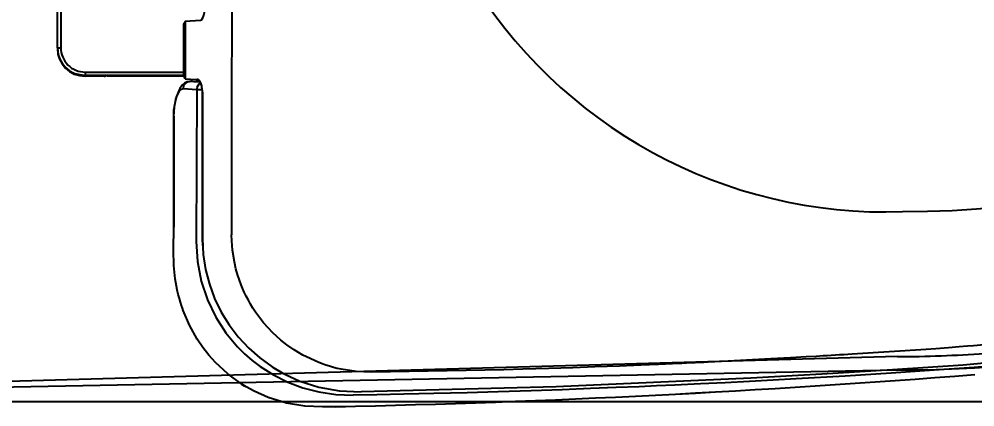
# Model space of a CAD drawing. Header units: inches. Extents: x -15723 to -7264, y -5919 to -976.
# Drawn here: x -15339.2 to -15063.5, y -1842.6 to -1730.7 of the extents above; entities that cross this region are included whole.
import ezdxf

# ---------------------------------------------------------------- set-up
doc = ezdxf.new("R2010")
doc.units = ezdxf.units.IN
doc.header["$MEASUREMENT"] = 0
doc.layers.add('3', color=3, linetype='Continuous')
doc.styles.get("Standard").update_dxf_attribs({"font": 'NanumGothic.ttf'})
doc.dimstyles.get("Standard").update_dxf_attribs({"dimtxt": 20, "dimasz": 20, "dimexe": 5, "dimexo": 1.5, "dimgap": 10, "dimtad": 0, "dimtoh": 1, "dimdec": 0, "dimzin": 0, "dimdsep": 46, "dimtxsty": 'Standard', "dimcen": 0, "dimclrd": 3, "dimclre": 3, "dimclrt": 2, "dimadec": 0, "dimazin": 3, "dimtfac": 1, "dimtdec": 0, "dimtofl": 0, "dimtmove": 0, "dimatfit": 3, "dimfxl": 0, "dimtolj": 1, "dimtzin": 0, "dimlwd": 0, "dimlwe": 25, "dimarcsym": 0})

# ---------------------------------------------------------------- blocks, each defined once
blk = doc.blocks.new('2E12E')
at = {"color": 2}
for p, q in [((6772.79, 983.17), (6772.79, 1022.48)), ((6773.79, 1022.48), (6773.79, 983.17)), ((6809.69, 990.86), (6814.04, 991.12)), ((6809.69, 990.86), (6809.69, 974.22)), ((6809.15, 989.6), (6809.15, 975.48)), ((6772.79, 983.16), (6772.79, 983.17)), ((6772.79, 983.17), (6772.79, 983.15)), ((6780.79, 976.17), (6809.15, 976.17)), ((6809.23, 975.17), (6780.79, 975.17)), ((6780.79, 975.17), (6780.79, 975.15)), ((6780.79, 975.15), (6783.89, 975.15)), ((6786.36, 974.99), (6780.79, 974.99)), ((6785.79, 975.12), (6786.31, 975.04)), ((6786.36, 974.99), (6786.31, 975.04)), ((6787.18, 974.98), (6786.38, 975.11)), ((6809.28, 974.98), (6787.18, 974.98)), ((6809.69, 974.22), (6812.84, 974.04)), ((6811.32, 973.43), (6810.92, 973.43)), ((6811.39, 973.43), (6810.96, 973.43)), ((6806.3, 963.44), (6806.3, 931.43)), ((6853.02, 879.66), (6853.02, 879.66))]:
    blk.add_line(p, q, dxfattribs=at)
for points in [[(7054.47, 893.51), (7034.08, 891.68), (7013.67, 890.31), (6993.26, 889.03), (6972.84, 887.88), (6916.66, 885.41), (6860.43, 883.9)], [(7057.41, 899.16), (7037, 897.21)], [(6823.06, 997.63), (6823.04, 963.43), (6823.02, 929.24)], [(6772.79, 983.17), (6772.87, 983.17), (6773.08, 983.17), (6773.41, 983.17), (6773.79, 983.17)], [(6772.79, 983.17), (6773.02, 981.24), (6773.6, 979.65), (6775.13, 977.51), (6776.4, 976.48), (6777.81, 975.74), (6780.79, 975.17)], [(6780.79, 976.17), (6780.79, 975.79), (6780.79, 975.47), (6780.79, 975.25), (6780.79, 975.17)], [(6810.9, 973.42), (6810.18, 973.32), (6809.47, 972.99), (6808.79, 972.36), (6808.13, 971.42), (6807.48, 970.1), (6806.9, 968.34), (6806.48, 966.08), (6806.35, 964.76), (6806.31, 963.34)], [(6810.96, 973.43), (6810.23, 973.27), (6809.61, 972.84), (6809.19, 972.19), (6809.04, 971.43)], [(6810.93, 973.43), (6810.96, 973.43)], [(6813.89, 973.25), (6810.96, 973.43)], [(6811.51, 973.42), (6811.3, 973.42)], [(6812.84, 974.04), (6813.16, 974.17), (6813.48, 974.05), (6813.8, 973.67), (6814.08, 973.05), (6814.31, 972.23), (6814.49, 971.25), (6814.6, 970.17), (6814.63, 969.04)], [(6812.84, 974.04), (6813.29, 973.97), (6813.68, 973.63), (6814, 973.07), (6814.24, 972.36), (6814.53, 970.7), (6814.59, 968.98)], [(6806.34, 963.43), (6806.41, 965.18), (6806.62, 966.77), (6806.92, 968.14), (6807.28, 969.26), (6807.69, 970.14), (6808.12, 970.83), (6808.57, 971.29), (6809.04, 971.43)], [(6809.04, 971.43), (6812.97, 971.19)], [(6812.97, 971.19), (6812.81, 927.34)], [(6812.97, 971.19), (6813.77, 971.17), (6814.4, 971.16)], [(6814.59, 969.06), (6814.59, 964.54), (6814.59, 958.92), (6814.59, 952.43), (6814.59, 945.09), (6814.59, 936.87), (6814.59, 928.06)], [(6814.59, 969.04), (6814.59, 969.04), (6814.63, 969.04)], [(6814.63, 969.04), (6814.64, 967.5), (6814.64, 965.85), (6814.65, 964.09), (6814.65, 962.22), (6814.65, 960.24), (6814.65, 958.15), (6814.65, 956.88), (6814.65, 955.84), (6814.64, 954.25), (6814.64, 952.13), (6814.63, 950.33), (6814.63, 948.84), (6814.63, 947.41), (6814.63, 946.04), (6814.63, 943.88), (6814.63, 941.44), (6814.63, 938.64), (6814.63, 935.23), (6814.63, 931.94), (6814.63, 929.54), (6814.63, 928.04)], [(6806.31, 963.43), (6806.3, 963.43), (6806.31, 963.43)], [(6806.31, 963.43), (6806.34, 963.43)], [(6806.34, 963.43), (6806.34, 931.43)], [(6806.26, 924.79), (6806.34, 931.43)], [(6806.3, 931.43), (6806.3, 931.43), (6806.34, 931.43)], [(6863.4, 889.58), (6859, 889.77), (6854.66, 890.44), (6853.53, 890.7), (6852.42, 890.98), (6851.31, 891.31), (6850.21, 891.66), (6849.13, 892.05), (6848.05, 892.46), (6847.15, 892.84), (6845.66, 893.51), (6843.61, 894.55), (6841.08, 896.05), (6838.97, 897.51), (6837.27, 898.84), (6835.94, 900), (6834.95, 900.93), (6832.27, 903.83), (6829.91, 906.97), (6829.19, 908.07), (6828.51, 909.19), (6827.87, 910.34), (6827.26, 911.5), (6826.7, 912.69), (6826.18, 913.89), (6825.79, 914.85), (6825.21, 916.41), (6824.76, 917.79), (6824.29, 919.45), (6823.83, 921.41), (6823.28, 924.85), (6823.06, 927.47), (6823.02, 929.24)], [(6812.81, 927.34), (6813.17, 921.54), (6814.26, 915.89), (6816.07, 910.48), (6818.5, 905.45), (6821.41, 900.95), (6824.78, 896.92), (6826.8, 894.91), (6828.98, 893.01), (6831.32, 891.23), (6835.11, 888.82), (6839.21, 886.76), (6843.6, 885.11), (6848.23, 883.9), (6853.08, 883.17), (6858.08, 882.97)], [(6814.63, 928.04), (6814.59, 928.04), (6814.59, 928.04)], [(6814.59, 928.03), (6814.63, 926.16)], [(6814.63, 928.04), (6814.86, 923.6), (6815.52, 919.23), (6816.62, 914.98), (6818.12, 910.88), (6820.02, 906.97), (6822.3, 903.25), (6824.96, 899.77), (6827.96, 896.55), (6831.18, 893.72), (6834.74, 891.17), (6837.81, 889.35)], [(6827.21, 885.4), (6825.68, 886.35), (6821.92, 889.12), (6818.38, 892.41), (6816.51, 894.5), (6814.75, 896.75), (6813.11, 899.18), (6810.9, 903.13), (6809.06, 907.44), (6808.83, 908.07), (6808.58, 908.84), (6808.29, 909.76), (6807.98, 910.82), (6807.66, 912.02), (6807.34, 913.38), (6806.76, 916.57), (6806.35, 920.37), (6806.26, 924.79)], [(7126.2, 906.5), (7116.05, 903.79), (7105.32, 901.2), (7094.01, 898.76), (7082.12, 896.52), (7070.96, 894.72), (7059.76, 893.19), (7048.52, 891.95), (7037.25, 890.98)], [(7037, 897.21), (7035.29, 897.08), (7032.9, 896.89), (7029.84, 896.67), (7026.13, 896.39), (7023.33, 896.2), (7012.72, 895.48), (7002.01, 894.79), (7000.81, 894.72), (6999.61, 894.65), (6998.41, 894.58), (6997.21, 894.51), (6996.01, 894.44), (6994.82, 894.37), (6993.62, 894.3), (6991.67, 894.18), (6988.74, 894.01), (6984.27, 893.76), (6978.55, 893.44), (6971.58, 893.06), (6966.3, 892.79), (6960.47, 892.5), (6959.26, 892.45), (6958.03, 892.39), (6956.78, 892.33), (6955.51, 892.27), (6954.22, 892.21), (6952.91, 892.15), (6951.57, 892.09), (6950.22, 892.03), (6946.13, 891.85), (6941.04, 891.63), (6934.93, 891.39), (6927.81, 891.12), (6921.5, 890.9), (6914.57, 890.68), (6907.01, 890.46), (6901.6, 890.31), (6863.4, 889.58)], [(6835.34, 890.75), (6837.64, 889.41), (6837.78, 889.34)], [(7037.25, 890.98), (7025.7, 890.16), (7013.28, 889.33), (6999.99, 888.49), (6985.84, 887.66), (6979.2, 887.29), (6972.39, 886.93), (6965.41, 886.57), (6958.25, 886.22), (6950.91, 885.88), (6945.54, 885.64), (6940.54, 885.42), (6933.96, 885.15), (6926.59, 884.86), (6918.42, 884.56), (6909.44, 884.26), (6899.91, 883.96), (6891, 883.7), (6881.37, 883.46), (6872.67, 883.26), (6864.91, 883.1), (6858.08, 882.97)], [(6837.81, 889.35), (6838.6, 888.93), (6842.76, 887.06), (6848.24, 885.3), (6854.16, 884.21), (6860.43, 883.9)], [(6825.9, 886.18), (6826.64, 885.72), (6827.1, 885.44)], [(6849.28, 879.6), (6844.16, 879.82), (6838.89, 880.71), (6833.56, 882.34), (6829.58, 884.1), (6827.21, 885.4)], [(6849.27, 879.6), (6849.27, 879.6), (6849.28, 879.6)], [(6853.02, 879.66), (6849.28, 879.6)]]:
    blk.add_lwpolyline(points, dxfattribs=at)
for centre, radius, start, end in [((6780.79, 983.17), 7, 179.9907, 269.9939), ((6780.97, 4146.46), 3267.59, 271.2635, 274.50126), ((6780.97, 4146.46), 3267.6, 271.2635, 274.50126)]:
    blk.add_arc(centre, radius, start, end, dxfattribs=at)
for centre, major_axis, ratio, start_param, end_param in [((6814.01, 996.12), (0, 5), 0.284012, 3.158327, 4.711911), ((6780.79, 983.15), (0, 8), 0.999848, 1.570782, 3.121269), ((6780.79, 982.99), (4.21, 6.81), 0.99966, 2.124488, 3.694989), ((6780.79, 983.15), (0, 8), 0.999848, 3.121269, 3.141578), ((6783.89, 975.11), (2.5, 0), 0.017455, 0.10471, 1.570786), ((6783.8, 975.12), (-2, 0), 0.017449, 3.246202, 3.709245), ((6786.31, 975.54), (0.229, 0.445), 0.99869, 3.61698, 4.061401), ((6786.36, 975.49), (0, 0.5), 0.999695, 3.141593, 3.704966), ((6814.89, 971.19), (-0.12, -2), 0.96113, 3.673143, 4.77082)]:
    blk.add_ellipse(centre, major_axis=major_axis, ratio=ratio, start_param=start_param, end_param=end_param, dxfattribs=at)
for points in [[(6809.69, 990.86), (6809.57, 990.69), (6809.37, 990.37), (6809.19, 989.95), (6809.15, 989.71), (6809.15, 989.6)], [(6809.15, 975.48), (6809.15, 975.37), (6809.19, 975.13), (6809.37, 974.72), (6809.57, 974.39), (6809.69, 974.22)]]:
    blk.add_open_spline(points, degree=3, dxfattribs=at)
blk.add_open_spline([(6813.78, 973.38), (6813.58, 973.38), (6812.67, 973.39), (6811.9, 973.41), (6811.39, 973.43)], degree=3, knots=[0.742861, 0.742861, 0.742861, 0.742861, 0.8, 1, 1, 1, 1], dxfattribs=at)
blk = doc.blocks.new('*D22')
at = {"color": 3, "linetype": 'Continuous', "lineweight": 25}
for p, q in [((-15549.04, -1451.43), (-14751.97, -1451.43)), ((-15549.04, -1841.08), (-14751.97, -1841.08))]:
    blk.add_line(p, q, dxfattribs=at)
at = {"color": 3, "linetype": 'Continuous', "lineweight": 0}
for p, q in [((-14756.97, -1471.43), (-14756.97, -1626.26)), ((-14756.97, -1821.08), (-14756.97, -1666.26))]:
    blk.add_line(p, q, dxfattribs=at)
at = {"color": 3}
for points in [[(-14760.3, -1471.43), (-14753.64, -1471.43), (-14756.97, -1451.43)], [(-14760.3, -1821.08), (-14753.64, -1821.08), (-14756.97, -1841.08)]]:
    blk.add_solid(points, dxfattribs=at)
at = {"layer": 'DEFPOINTS', "color": 0}
for p in [(-15550.54, -1451.43), (-15550.54, -1841.08), (-14756.97, -1841.08)]:
    blk.add_point(p, dxfattribs=at)
at = {"color": 2, "insert": (-14756.97, -1646.26), "char_height": 20, "attachment_point": 5}
blk.add_mtext('\\A1;390', dxfattribs=at)

msp = doc.modelspace()

# ---------------------------------------------------------------- linework, layer by layer
msp.add_line((-15085.84, -1828.07), (-15550.54, -1841.08))
msp.add_arc((-15089.29, -1646.15), 140.21, 87.9916, 272.0084)
at = {"extrusion": (0, 0, -1)}
msp.add_ellipse((-15084.37, -1646.19), major_axis=(214.28, 1.41), ratio=0.654125, start_param=-1.566479, end_param=1.575114, dxfattribs=at)
msp.add_open_spline([(-15085.84, -1828.07), (-15077.46, -1828.06), (-15069.08, -1827.76), (-15045.39, -1826.11), (-15030.17, -1824.07), (-15000.47, -1818.12), (-14986, -1814.21), (-14958.24, -1804.66), (-14944.95, -1799.01), (-14919.99, -1786.15), (-14908.32, -1778.95), (-14886.93, -1763.21), (-14877.21, -1754.68), (-14860.04, -1736.56), (-14852.59, -1726.98), (-14840.15, -1707.08), (-14835.16, -1701.75), (-14827.79, -1680.67), (-14825.41, -1669.92), (-14823.3, -1648.29), (-14823.57, -1637.41), (-14826.77, -1615.84), (-14829.7, -1605.15), (-14838.13, -1589.26), (-14843.64, -1579.06), (-14857.08, -1559.47), (-14865.02, -1550.08), (-14883.11, -1532.41), (-14893.25, -1524.13), (-14915.43, -1508.95), (-14927.47, -1502.05), (-14953.07, -1489.84), (-14966.64, -1484.53), (-14994.87, -1475.7), (-15009.53, -1472.17), (-15039.51, -1466.99), (-15054.83, -1465.35), (-15075.42, -1464.44), (-15080.63, -1464.33), (-15085.84, -1464.32)], degree=3, knots=[4.71436, 4.71436, 4.71436, 4.71436, 4.809691, 4.809691, 4.985166, 4.985166, 5.16064, 5.16064, 5.336115, 5.336115, 5.511589, 5.511589, 5.687064, 5.687064, 5.862538, 5.862538, 6.038013, 6.038013, 6.213487, 6.213487, 6.388962, 6.388962, 6.564436, 6.564436, 6.739911, 6.739911, 6.915386, 6.915386, 7.09086, 7.09086, 7.266335, 7.266335, 7.441809, 7.441809, 7.617284, 7.617284, 7.792758, 7.792758, 7.852011, 7.852011, 7.852011, 7.852011])
msp.add_open_spline([(-15086.36, -1828.07), (-15086.36, -1828.07), (-15086.36, -1828.07), (-15086.36, -1828.07)], degree=3)
at = {"layer": '3', "color": 7}
msp.add_line((-15085.84, -1831.97), (-15550.54, -1840.96), dxfattribs=at)
msp.add_ellipse((-15085.84, -1646.19), major_axis=(266.54, 0), ratio=0.697002, start_param=4.712389, end_param=7.853982, dxfattribs=at)

# ---------------------------------------------------------------- block references
msp.add_blockref('2E12E', (-22100.94, -2722.19))

# ---------------------------------------------------------------- dimensions: what is measured, and where the dimension line sits
dim = msp.add_linear_dim(base=(-14756.97, -1841.08), p1=(-15550.54, -1451.43), p2=(-15550.54, -1841.08), angle=90, dimstyle='Standard', override={"dimtih": 1, "dimarcsym": 1})
dim.commit()
dim.dimension.update_dxf_attribs({"geometry": '*D22', "text_midpoint": (-14756.97, -1646.26)})

doc.saveas('drawing.dxf')
